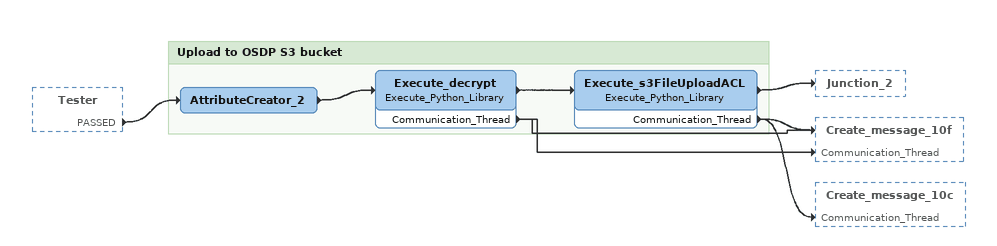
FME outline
Tester [outside]
    PASSED -> AttributeCreator_2

Bookmark: Upload to OSDP S3 bucket
AttributeCreator_2
    -> Execute_decrypt
Execute_decrypt: Execute_Python_Library
    -> Execute_s3FileUploadACL
    Communication_Thread -> Create_message_10f
    Communication_Thread -> Create_message_10f [Communication_Thread]
Execute_s3FileUploadACL: Execute_Python_Library
    -> Junction_2
    Communication_Thread -> Create_message_10f
    Communication_Thread -> Create_message_10c [Communication_Thread]
